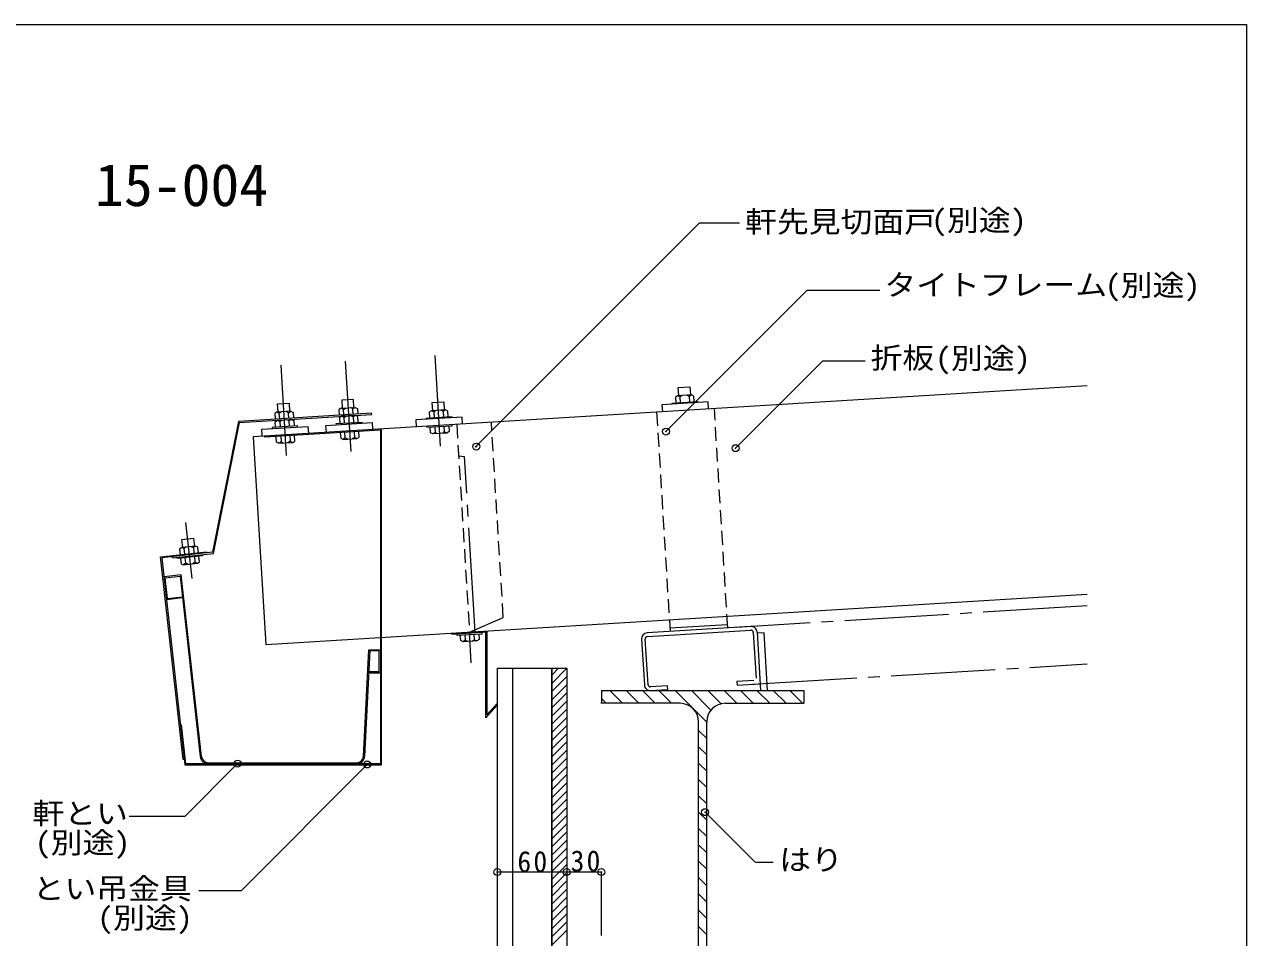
# Model space of a CAD drawing. Units: millimetres on the paper, enlarged 4 times, with parts at other scales. Extents: x -765 to 775, y -516 to 524.
# Drawn here: x 352.4 to 775, y 208 to 523.8 of the extents above; entities that cross this region are included whole.
import ezdxf
from ezdxf.enums import TextEntityAlignment as Align

# ---------------------------------------------------------------- set-up
doc = ezdxf.new("R2010")
doc.units = ezdxf.units.MM
doc.header["$LTSCALE"] = 4
doc.header["$PDMODE"] = 32
doc.header["$PDSIZE"] = 2.4
doc.linetypes.add('CHAIN2', pattern=[12, 9, -1, 1, -1])
doc.linetypes.add('DASHED1', pattern=[1.8, 1.2, -0.6])
for name, color, linetype, lineweight in [('0-0_メース', 2, 'Continuous', 18), ('0-1_躯体', 7, 'Continuous', 18), ('0-4_その他資材', 7, 'Continuous', 18), ('0-5_建具', 7, 'Continuous', 18), ('0-9_部材名・寸法', 7, 'Continuous', 18), ('0-A_枠線', 7, 'Continuous', 18)]:
    doc.layers.add(name, color=color, linetype=linetype, lineweight=lineweight)
doc.layers.add('0-B_図面情報', color=7, linetype='Continuous')
doc.styles.add('ＭＳ ゴシック', font='')
doc.styles.get('ＭＳ ゴシック').set_extended_font_data('MS Gothic')

msp = doc.modelspace()

# ---------------------------------------------------------------- linework, layer by layer
at = {"layer": '0-0_メース'}
for p, q in [((515.915, 301.145), (515.915, 75.715)), ((515.915, 301.145), (539.915, 301.145)), ((521.115, 301.145), (521.115, 75.715)), ((534.715, 301.145), (534.715, 75.715)), ((539.915, 301.145), (539.915, 75.715))]:
    msp.add_line(p, q, dxfattribs=at)
at = {"layer": '0-1_躯体', "color": 3}
for p, q in [((551.915, 293.449), (551.915, 289.049)), ((551.915, 293.449), (621.915, 293.449)), ((621.915, 293.449), (621.915, 289.049)), ((579.115, 289.049), (551.715, 289.049)), ((594.715, 289.049), (621.915, 289.049)), ((585.515, 204.249), (585.515, 282.649)), ((588.315, 204.249), (588.315, 282.649))]:
    msp.add_line(p, q, dxfattribs=at)
at = {"layer": '0-1_躯体'}
for p, q in [((554.782, 293.449), (559.182, 289.049)), ((560.439, 293.449), (564.838, 289.049)), ((566.095, 293.449), (570.495, 289.049)), ((571.752, 293.449), (576.152, 289.049)), ((577.409, 293.449), (588.315, 282.544)), ((583.066, 293.449), (589.785, 286.73)), ((588.723, 293.449), (593.285, 288.888)), ((594.38, 293.449), (598.78, 289.049)), ((600.036, 293.449), (604.437, 289.049)), ((605.693, 293.449), (610.093, 289.049)), ((611.35, 293.449), (615.75, 289.049)), ((617.007, 293.449), (621.407, 289.049)), ((551.915, 290.659), (553.525, 289.049)), ((585.515, 279.687), (588.315, 276.887)), ((585.515, 274.03), (588.315, 271.23)), ((585.515, 268.373), (588.315, 265.573)), ((585.515, 262.716), (588.315, 259.916)), ((585.515, 257.059), (588.315, 254.259)), ((585.515, 251.403), (588.315, 248.603)), ((585.515, 245.746), (588.315, 242.946)), ((585.515, 240.089), (588.315, 237.289)), ((585.515, 234.432), (588.315, 231.632)), ((585.515, 228.775), (588.315, 225.975)), ((585.515, 223.118), (588.315, 220.318)), ((585.515, 217.461), (588.315, 214.661)), ((585.515, 211.805), (588.315, 209.005))]:
    msp.add_line(p, q, dxfattribs=at)
at = {"layer": '0-1_躯体', "color": 3}
for centre, start, end in [((579.115, 282.649), 0, 90), ((594.715, 282.649), 90, 180)]:
    msp.add_arc(centre, 6.4, start, end, dxfattribs=at)
at = {"layer": '0-4_その他資材'}
for p, q in [((534.714, 295.945), (539.915, 301.145)), ((534.714, 298.773), (537.086, 301.145)), ((534.715, 75.715), (534.715, 301.145)), ((534.714, 293.116), (539.915, 298.317)), ((534.714, 290.288), (539.915, 295.488)), ((534.714, 287.46), (539.915, 292.66)), ((534.714, 284.631), (539.915, 289.832)), ((534.714, 281.803), (539.915, 287.003)), ((534.714, 278.974), (539.915, 284.175)), ((534.714, 276.146), (539.915, 281.346)), ((534.714, 273.317), (539.915, 278.518)), ((534.714, 270.489), (539.915, 275.689)), ((534.714, 267.661), (539.915, 272.861)), ((534.714, 264.832), (539.915, 270.033)), ((534.714, 262.004), (539.915, 267.204)), ((534.714, 259.175), (539.915, 264.376)), ((534.714, 256.347), (539.915, 261.547)), ((534.714, 253.518), (539.915, 258.719)), ((534.714, 250.69), (539.915, 255.89)), ((534.714, 247.862), (539.915, 253.062)), ((534.714, 245.033), (539.915, 250.234)), ((534.714, 242.205), (539.915, 247.405)), ((534.714, 239.376), (539.915, 244.577)), ((534.714, 236.548), (539.915, 241.748)), ((534.714, 233.719), (539.915, 238.92)), ((534.714, 230.891), (539.915, 236.091)), ((534.714, 228.063), (539.915, 233.263)), ((534.714, 225.234), (539.915, 230.435)), ((534.714, 222.406), (539.915, 227.606)), ((534.714, 219.577), (539.915, 224.778)), ((534.714, 216.749), (539.915, 221.949)), ((534.714, 213.92), (539.915, 219.121)), ((534.714, 211.092), (539.915, 216.292)), ((534.714, 208.264), (539.915, 213.464)), ((534.714, 205.435), (539.915, 210.636))]:
    msp.add_line(p, q, dxfattribs=at)
msp.add_lwpolyline([(534.715, 301.145), (539.915, 301.145), (539.915, 75.715)], dxfattribs=at)
at = {"layer": '0-5_建具', "linetype": 'CHAIN2'}
for p, q in [((443.052, 374.734), (441.137, 406.014)), ((463.337, 407.373), (465.252, 376.093)), ((496.327, 377.996), (494.412, 409.276)), ((508.275, 313.778), (504.571, 374.273)), ((410.404, 332.238), (408.256, 351.568)), ((719.865, 322.728), (598.672, 315.306)), ((506.926, 303.084), (506.279, 313.656)), ((604.239, 295.61), (719.865, 302.69))]:
    msp.add_line(p, q, dxfattribs=at)
at = {"layer": '0-5_建具'}
for p, q in [((719.865, 398.87), (431.514, 381.212)), ((578.495, 398.228), (582.487, 398.473)), ((578.666, 395.433), (578.495, 398.228)), ((582.487, 398.473), (582.658, 395.678)), ((466.149, 394.164), (462.157, 393.919)), ((462.157, 393.919), (462.328, 391.125)), ((466.32, 391.369), (466.149, 394.164)), ((493.404, 393.017), (497.397, 393.262)), ((493.575, 390.222), (493.404, 393.017)), ((497.397, 393.262), (497.568, 390.467)), ((576.417, 392.891), (585.2, 393.429)), ((578.266, 395.409), (577.496, 394.899)), ((577.496, 394.899), (577.615, 392.964)), ((579.093, 394.997), (578.266, 395.409)), ((579.864, 395.507), (579.093, 394.997)), ((579.212, 393.062), (579.093, 394.997)), ((582.287, 395.192), (581.461, 395.604)), ((583.058, 395.702), (582.287, 395.192)), ((582.287, 395.192), (582.406, 393.258)), ((585.2, 393.429), (585.225, 393.03)), ((588.965, 390.854), (588.818, 393.25)), ((472.456, 389.34), (426.445, 386.523)), ((426.778, 386.142), (472.48, 388.941)), ((439.728, 389.741), (438.958, 389.231)), ((438.958, 389.231), (439.077, 387.296)), ((444.519, 390.034), (439.728, 389.741)), ((440.555, 389.329), (439.728, 389.741)), ((440.128, 389.765), (439.957, 392.56)), ((441.325, 389.839), (440.555, 389.329)), ((440.674, 387.394), (440.555, 389.329)), ((443.749, 389.524), (442.923, 389.936)), ((443.749, 389.524), (444.519, 390.034)), ((443.868, 387.59), (443.749, 389.524)), ((444.519, 390.034), (445.346, 389.622)), ((445.346, 389.622), (445.465, 387.688)), ((461.929, 391.1), (461.158, 390.59)), ((461.158, 390.59), (461.277, 388.656)), ((461.929, 391.1), (466.72, 391.394)), ((462.755, 390.688), (461.929, 391.1)), ((462.755, 390.688), (463.525, 391.198)), ((462.874, 388.754), (462.755, 390.688)), ((465.949, 390.884), (465.123, 391.296)), ((465.949, 390.884), (466.72, 391.394)), ((466.068, 388.949), (465.949, 390.884)), ((466.72, 391.394), (467.546, 390.982)), ((467.546, 390.982), (467.664, 389.047)), ((472.48, 388.941), (472.456, 389.34)), ((493.176, 390.198), (492.406, 389.688)), ((492.406, 389.688), (492.524, 387.754)), ((497.967, 390.491), (493.176, 390.198)), ((494.003, 389.786), (493.176, 390.198)), ((494.773, 390.296), (494.003, 389.786)), ((494.003, 389.786), (494.121, 387.851)), ((497.197, 389.982), (496.37, 390.394)), ((497.967, 390.491), (497.197, 389.982)), ((497.197, 389.982), (497.315, 388.047)), ((498.794, 390.079), (497.967, 390.491)), ((498.912, 388.145), (498.794, 390.079)), ((576.441, 392.492), (576.417, 392.891)), ((426.445, 386.523), (417.451, 341.26)), ((417.786, 340.895), (426.778, 386.142)), ((434.482, 383.798), (450.452, 384.776)), ((446.834, 384.956), (438.051, 384.418)), ((439.13, 386.426), (439.9, 386.935)), ((439.249, 384.491), (439.13, 386.426)), ((439.9, 386.935), (444.691, 387.229)), ((439.9, 386.935), (440.727, 386.523)), ((440.727, 386.523), (441.497, 387.033)), ((440.727, 386.523), (440.845, 384.589)), ((443.921, 386.719), (443.094, 387.131)), ((444.691, 387.229), (443.921, 386.719)), ((444.039, 384.785), (443.921, 386.719)), ((444.691, 387.229), (445.518, 386.817)), ((445.518, 386.817), (445.637, 384.882)), ((446.859, 384.556), (446.834, 384.956)), ((450.452, 384.776), (450.599, 382.381)), ((456.682, 385.158), (472.652, 386.136)), ((456.829, 382.762), (456.682, 385.158)), ((460.251, 385.777), (469.034, 386.315)), ((460.275, 385.378), (460.251, 385.777)), ((462.1, 388.295), (461.33, 387.785)), ((461.33, 387.785), (461.449, 385.851)), ((466.891, 388.588), (462.1, 388.295)), ((462.927, 387.883), (462.1, 388.295)), ((462.927, 387.883), (463.697, 388.393)), ((463.045, 385.948), (462.927, 387.883)), ((466.121, 388.079), (465.294, 388.491)), ((466.891, 388.588), (466.121, 388.079)), ((466.121, 388.079), (466.239, 386.144)), ((467.718, 388.176), (466.891, 388.588)), ((467.837, 386.242), (467.718, 388.176)), ((469.034, 386.315), (469.059, 385.916)), ((472.652, 386.136), (472.799, 383.74)), ((503.728, 388.039), (487.757, 387.061)), ((487.757, 387.061), (487.904, 384.665)), ((491.326, 387.68), (500.11, 388.218)), ((491.326, 387.68), (491.351, 387.281)), ((491.497, 384.885), (491.522, 384.486)), ((491.522, 384.486), (500.306, 385.024)), ((492.838, 382.625), (492.72, 384.559)), ((494.317, 384.657), (494.435, 382.723)), ((497.629, 382.918), (497.511, 384.853)), ((499.108, 384.951), (499.226, 383.016)), ((500.11, 388.218), (500.134, 387.819)), ((500.306, 385.024), (500.281, 385.423)), ((503.874, 385.643), (503.728, 388.039)), ((431.514, 381.212), (435.915, 309.347)), ((434.629, 381.403), (434.482, 383.798)), ((435.531, 381.057), (435.506, 381.457)), ((475.515, 383.506), (435.531, 381.057)), ((438.051, 384.418), (438.075, 384.019)), ((439.563, 379.363), (439.444, 381.297)), ((441.041, 381.395), (441.16, 379.46)), ((444.235, 381.591), (444.354, 379.656)), ((445.951, 379.754), (445.832, 381.688)), ((461.644, 382.657), (461.763, 380.722)), ((461.763, 380.722), (462.589, 380.31)), ((463.36, 380.82), (462.589, 380.31)), ((462.589, 380.31), (467.38, 380.603)), ((463.36, 380.82), (463.241, 382.754)), ((464.186, 380.408), (463.36, 380.82)), ((466.553, 381.015), (465.783, 380.506)), ((467.38, 380.603), (468.151, 381.113)), ((468.151, 381.113), (468.032, 383.048)), ((475.515, 383.506), (475.515, 268.114)), ((475.914, 267.714), (475.914, 383.931)), ((493.665, 382.213), (492.838, 382.625)), ((494.435, 382.723), (493.665, 382.213)), ((498.456, 382.506), (493.665, 382.213)), ((494.435, 382.723), (495.262, 382.311)), ((496.859, 382.409), (497.629, 382.918)), ((497.629, 382.918), (498.456, 382.506)), ((499.226, 383.016), (498.456, 382.506)), ((440.389, 378.95), (439.563, 379.363)), ((441.16, 379.46), (440.389, 378.95)), ((440.389, 378.95), (445.18, 379.244)), ((441.986, 379.048), (441.16, 379.46)), ((444.354, 379.656), (443.583, 379.146)), ((444.354, 379.656), (445.18, 379.244)), ((445.18, 379.244), (445.951, 379.754)), ((504.571, 374.273), (502.55, 374.552)), ((406.805, 342.894), (406.061, 342.347)), ((406.061, 342.347), (406.275, 340.421)), ((411.576, 343.424), (406.805, 342.894)), ((407.651, 342.524), (406.805, 342.894)), ((406.894, 345.721), (410.869, 346.163)), ((407.203, 342.939), (406.894, 345.721)), ((408.396, 343.071), (407.651, 342.524)), ((407.866, 340.597), (407.651, 342.524)), ((409.986, 343.248), (410.832, 342.877)), ((411.576, 343.424), (410.832, 342.877)), ((410.832, 342.877), (411.046, 340.951)), ((410.869, 346.163), (411.178, 343.38)), ((412.422, 343.054), (411.576, 343.424)), ((412.636, 341.127), (412.422, 343.054)), ((399.517, 339.67), (415.419, 341.437)), ((407.306, 269.569), (399.517, 339.67)), ((417.451, 341.26), (399.959, 339.316)), ((399.959, 339.316), (407.915, 267.714)), ((403.581, 339.316), (403.537, 339.714)), ((403.581, 339.316), (417.786, 340.895)), ((405.215, 339.096), (405.171, 339.493)), ((413.962, 340.067), (405.215, 339.096)), ((406.408, 339.228), (406.622, 337.302)), ((408.212, 337.478), (407.998, 339.405)), ((411.178, 339.758), (411.393, 337.832)), ((412.983, 338.009), (412.769, 339.935)), ((413.917, 340.465), (413.962, 340.067)), ((415.419, 341.437), (415.463, 341.039)), ((406.622, 337.302), (407.468, 336.931)), ((408.212, 337.478), (407.468, 336.931)), ((407.468, 336.931), (412.239, 337.461)), ((409.058, 337.108), (408.212, 337.478)), ((411.393, 337.832), (410.648, 337.284)), ((411.393, 337.832), (412.239, 337.461)), ((412.239, 337.461), (412.983, 338.009)), ((406.646, 333.464), (400.682, 332.802)), ((401.124, 332.448), (406.293, 333.022)), ((401.919, 325.292), (401.124, 332.448)), ((406.293, 333.022), (413.228, 270.605)), ((413.625, 270.649), (406.646, 333.464)), ((407.132, 325.469), (401.566, 324.851)), ((401.919, 325.292), (407.088, 325.867)), ((435.915, 309.347), (719.865, 326.735)), ((506.279, 313.656), (517.99, 318.746)), ((500.315, 312.89), (500.29, 313.289)), ((511.914, 313.6), (500.315, 312.89)), ((501.912, 312.988), (501.936, 312.589)), ((501.936, 312.589), (510.719, 313.126)), ((504.73, 312.76), (504.849, 310.825)), ((508.043, 311.021), (507.925, 312.955)), ((510.719, 313.126), (510.695, 313.526)), ((511.914, 284.001), (511.914, 313.6)), ((512.315, 314.025), (512.315, 285.033)), ((603.512, 315.603), (567.738, 313.412)), ((567.817, 312.134), (603.59, 314.325)), ((575.571, 315.094), (595.533, 316.316)), ((604.437, 313.575), (605.406, 297.765)), ((605.715, 313.654), (606.952, 293.449)), ((608.135, 313.401), (605.739, 313.254)), ((609.357, 293.449), (608.135, 313.401)), ((503.252, 310.727), (503.134, 312.662)), ((504.079, 310.315), (503.252, 310.727)), ((504.849, 310.825), (504.079, 310.315)), ((508.87, 310.608), (504.079, 310.315)), ((504.849, 310.825), (505.676, 310.413)), ((507.273, 310.511), (508.043, 311.021)), ((508.043, 311.021), (508.87, 310.608)), ((565.79, 311.209), (566.758, 295.398)), ((568.035, 295.477), (567.067, 311.287)), ((469.65, 270.792), (471.515, 307.548)), ((471.895, 307.148), (470.05, 270.772)), ((471.515, 307.548), (475.515, 307.548)), ((475.115, 307.148), (471.895, 307.148)), ((475.115, 299.948), (475.115, 307.148)), ((471.509, 299.548), (475.515, 299.548)), ((475.115, 299.948), (471.529, 299.948)), ((574.792, 295.089), (568.883, 294.727)), ((568.961, 293.449), (574.87, 293.811)), ((574.87, 293.811), (574.792, 295.089)), ((598.825, 295.278), (606.81, 295.767)), ((515.915, 288.387), (511.914, 284.001)), ((512.315, 285.033), (515.915, 288.98)), ((406.776, 281.584), (406.378, 281.539)), ((408.273, 268.114), (406.776, 281.584)), ((407.704, 269.613), (407.306, 269.569)), ((407.915, 267.714), (475.914, 267.714)), ((475.515, 268.114), (408.273, 268.114)), ((416.011, 268.514), (467.253, 268.514))]:
    msp.add_line(p, q, dxfattribs=at)
at = {"layer": '0-5_建具', "linetype": 'DASHED1'}
for p, q in [((570.998, 389.754), (575.644, 313.896)), ((595.606, 315.119), (590.961, 390.976)), ((501.878, 385.521), (506.279, 313.656)), ((517.99, 318.746), (513.856, 386.255))]:
    msp.add_line(p, q, dxfattribs=at)
at = {"layer": '0-5_建具'}
for points in [[(588.818, 393.25), (572.848, 392.272), (572.995, 389.876)], [(584.003, 393.356), (583.884, 395.29), (583.058, 395.702), (578.266, 395.409)], [(439.957, 392.56), (443.949, 392.804), (444.12, 390.01)], [(466.435, 382.95), (466.553, 381.015), (467.38, 380.603)], [(509.522, 313.053), (509.64, 311.118), (508.87, 310.608)], [(604.656, 296.918), (598.747, 296.556), (598.825, 295.278)]]:
    msp.add_lwpolyline(points, dxfattribs=at)
for centre, radius, start, end in [((567.866, 311.336), 2.08, 93.50427, 183.50427), ((603.639, 313.527), 2.08, 3.50427, 93.50427), ((603.639, 313.527), 0.8, 3.50427, 93.50427), ((567.866, 311.336), 0.8, 93.50427, 183.50427), ((604.607, 297.716), 0.8, 0, 3.50427), ((604.607, 297.716), 2.08, 0, 3.50427), ((568.834, 295.526), 2.08, 183.50426, 273.50429), ((568.834, 295.526), 0.8, 183.50426, 273.50429), ((416.011, 270.914), 2.8, 186.34018, 270), ((416.011, 270.914), 2.4, 186.34018, 270), ((467.253, 270.914), 2.4, 270, 357.09656), ((467.253, 270.914), 2.8, 270, 357.09656)]:
    msp.add_arc(centre, radius, start, end, dxfattribs=at)
at = {"layer": '0-9_部材名・寸法'}
for p, q in [((508.264, 377.609), (585.821, 455.167)), ((585.821, 455.167), (599.675, 455.167)), ((574.206, 383.028), (623.078, 431.9)), ((623.078, 431.9), (648.149, 431.9)), ((598.304, 377.273), (628.494, 407.463)), ((628.494, 407.463), (643.109, 407.463)), ((470.966, 267.88), (427.337, 224.25)), ((587.756, 251.406), (605.025, 234.136)), ((605.195, 234.136), (611.28, 234.136)), ((551.915, 230.668), (515.915, 230.668)), ((551.915, 208.802), (551.915, 230.668)), ((427.337, 224.25), (412.726, 224.25))]:
    msp.add_line(p, q, dxfattribs=at)
msp.add_lwpolyline([(426.143, 268.217), (407.862, 249.935), (388.582, 249.935)], dxfattribs=at)
for p in [(574.206, 383.028), (508.682, 377.818), (598.304, 377.273), (426.143, 268.217), (470.966, 267.88), (587.756, 251.406), (515.915, 230.668), (539.915, 230.668), (551.915, 230.668)]:
    msp.add_point(p, dxfattribs=at)
at = {"layer": '0-A_枠線'}
for p, q in [((-765.031, 523.812), (774.969, 523.812)), ((774.969, 523.812), (774.969, -516.188))]:
    msp.add_line(p, q, dxfattribs=at)

# ---------------------------------------------------------------- texts
at = {"layer": '0-9_部材名・寸法', "style": 'ＭＳ ゴシック', "width": 1.1}
for s, p in [('(別途)', (665.928, 450.245)), ('軒先見切面戸', (601.601, 449.709)), ('タイトフレーム', (649.756, 427.882)), ('(別途)', (725.991, 427.756)), ('折板', (644.984, 402.642)), ('(別途)', (667.3, 402.524)), ('軒とい', (355.205, 245.121)), ('(別途)', (356.034, 234.995)), ('はり', (613.389, 229.112)), ('とい吊金具', (355.279, 219.115)), ('(別途)', (377.606, 208.978))]:
    msp.add_text(s, height=7.331, dxfattribs=at).set_placement(p, align=Align.BOTTOM_LEFT)
at = {"layer": '0-9_部材名・寸法', "char_height": 7.331, "attachment_point": 7, "style": 'ＭＳ ゴシック'}
for s, insert in [('\\T1.17;\\W0.95;60', (522.875, 230.519)), ('\\T1.17;\\W0.95;30', (541.26, 230.749))]:
    msp.add_mtext(s, dxfattribs=dict(at, insert=insert))
at = {"layer": '0-B_図面情報', "color": 4, "style": 'ＭＳ ゴシック'}
msp.add_text('15-004', height=14.66, dxfattribs=at).set_placement((376.85, 456.601), align=Align.BOTTOM_LEFT)

doc.saveas('drawing.dxf')
